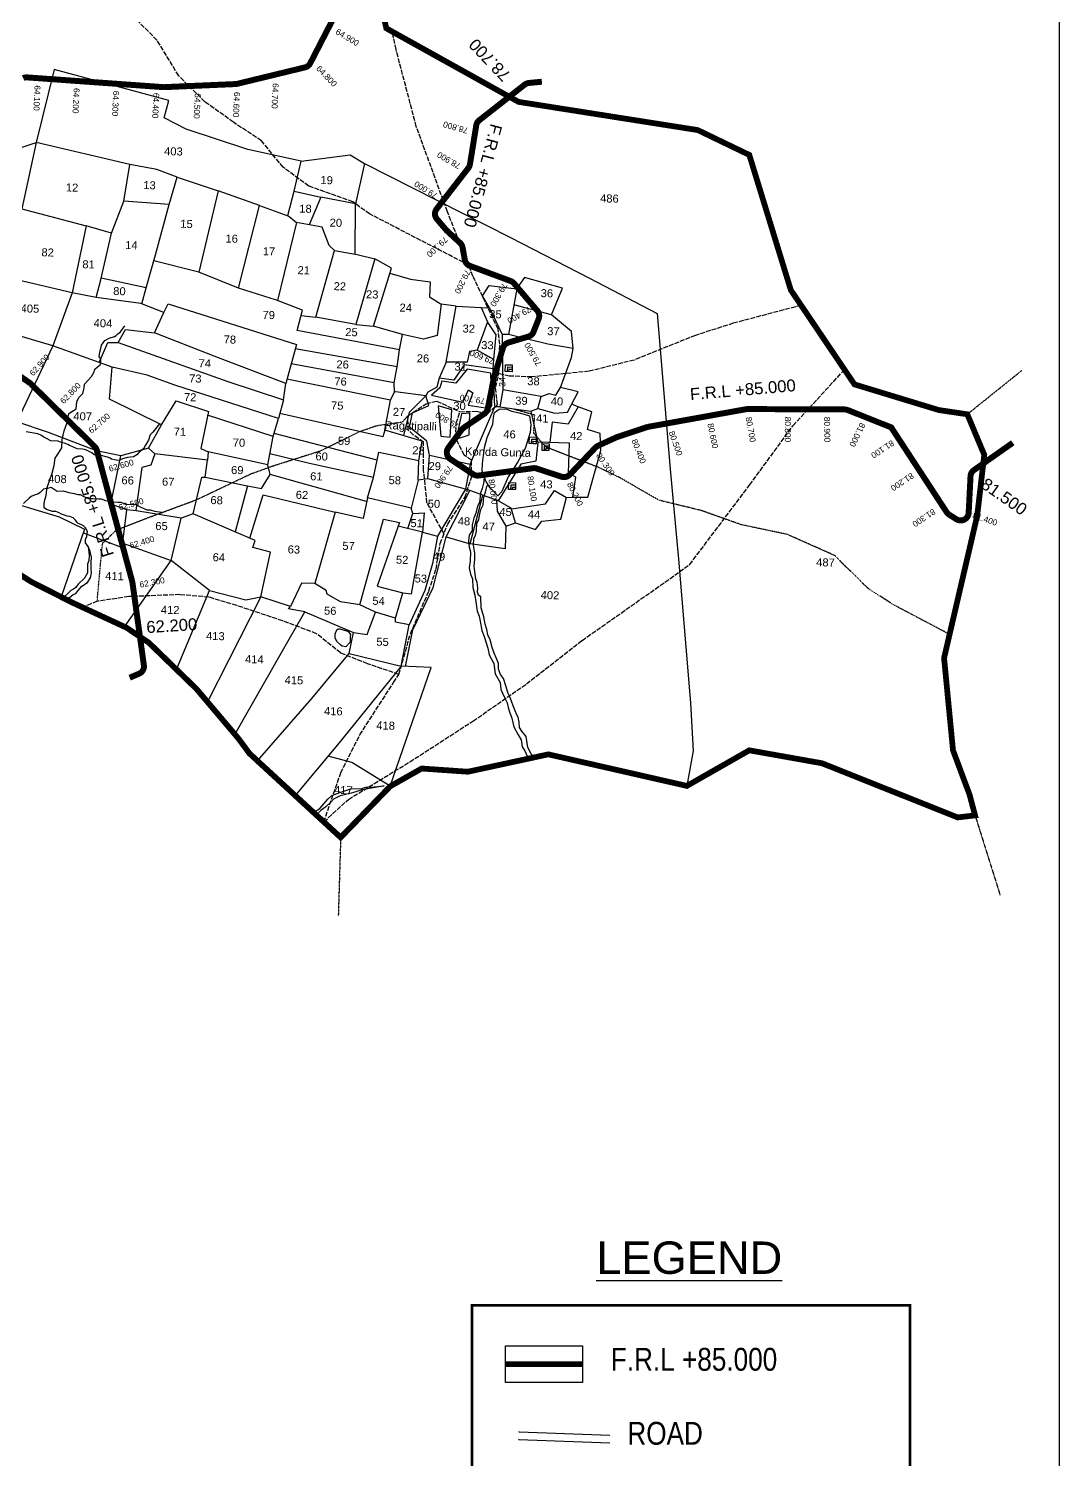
# Model space of a CAD drawing. Header units: inches. Extents: x 331956 to 347868, y 1573639 to 1584878.
# Drawn here: x 345276 to 347868, y 1577787 to 1581383 of the extents above; entities that cross this region are included whole.
import ezdxf
from ezdxf.enums import TextEntityAlignment as Align

# ---------------------------------------------------------------- set-up
doc = ezdxf.new("R2010")
doc.units = ezdxf.units.IN
doc.header["$MEASUREMENT"] = 0
for name, pattern in [('ACAD_ISO02W100', [15, 12, -3]), ('ACAD_ISO03W100', [30, 12, -18]), ('ACAD_ISO07W100', [3, 0, -3]), ('BORDER', [1.75, 0.5, -0.25, 0.5, -0.25, 0, -0.25])]:
    doc.linetypes.add(name, pattern=pattern)
for name, color, linetype in [('BLOCK', 7, 'Continuous'), ('C LINE COO', 6, 'Continuous'), ('CARTTRACK', 30, 'ACAD_ISO02W100'), ('FRAME 025', 7, 'Continuous'), ('NALA', 4, 'Continuous'), ('SQUAREWELL', 5, 'Continuous'), ('SURVEY_BND', 7, 'Continuous'), ('TABLE', 7, 'Continuous'), ('TITLEBLOCK', 7, 'Continuous'), ('VILLAGE_AREA', 1, 'Continuous'), ('WATER_BODY', 4, 'Continuous')]:
    doc.layers.add(name, color=color, linetype=linetype)
for name, color, linetype, lineweight in [('FOOTPATH', 150, 'ACAD_ISO07W100', 30), ('ROAD', 1, 'Continuous', 25), ('VILL_BOUNDARY', 6, 'BORDER', 30)]:
    doc.layers.add(name, color=color, linetype=linetype, lineweight=lineweight)
doc.styles.add('A', font='arial.ttf')
doc.styles.add('ARIALN', font='ARIALN.TTF')
doc.styles.get("Standard").update_dxf_attribs({"font": 'arial.ttf'})

msp = doc.modelspace()

# ---------------------------------------------------------------- linework, layer by layer
at = {"layer": 'BLOCK', "color": 1, "const_width": 15}
for points in [[(346058.6, 1581440.4), (345984.2, 1581296.1, -0.217334), (345971.1, 1581285.8), (345800.9, 1581244.5, -0.048734), (345797, 1581243.9), (345617.2, 1581236.1, -0.028808), (345614.8, 1581236.1), (345272, 1581260.6, 0.124192), (345262.4, 1581258.9)], [(347750.7, 1580342.3), (347653, 1580273.6, 0.230674), (347644.5, 1580258.3), (347639.8, 1580166, -0.572473), (347609.1, 1580150.1), (347590.7, 1580161.7, -0.108166), (347584.6, 1580167.7), (347445, 1580381), (347445, 1580381), (347335.5, 1580424.6, 0.094021), (347328.2, 1580426), (347083.8, 1580427, 0.045555), (347080.2, 1580426.7), (346833.4, 1580382.3, 0.03593), (346830.6, 1580381.5), (346755, 1580356.3, 0.027354), (346753, 1580355.5), (346707.5, 1580334.6, 0.09526), (346701.4, 1580330.2), (346636.7, 1580262.2, -0.289987), (346616, 1580257), (346553.4, 1580277.6, 0.113326), (346544.4, 1580278.4), (346407.5, 1580260, -0.18234), (346393.7, 1580263.2), (346336.5, 1580301.4, -0.428365), (346331.5, 1580329.9), (346365, 1580375.2, -0.085032), (346369.8, 1580379.9), (346422.2, 1580415.4, 0.197569), (346430.6, 1580428.1), (346445.8, 1580505, -0.025427), (346446.3, 1580507), (346468.9, 1580580.8, -0.250685), (346482.2, 1580594.1), (346532.7, 1580609.2, 0.229425), (346545.6, 1580621), (346558.6, 1580653.8, 0.277798), (346555.2, 1580674.2), (346496.4, 1580743.1, 0.127502), (346488.1, 1580748.8), (346385.6, 1580787, -0.263944), (346372.9, 1580802.2), (346367.2, 1580833.4, 0.162336), (346361.1, 1580844.5), (346327.9, 1580875.2, -0.029699), (346326.2, 1580876.9), (346302.6, 1580904.6, -0.355404), (346302, 1580929.9), (346381.9, 1581033, 0.125286), (346385.8, 1581042), (346401.7, 1581140.3, -0.188466), (346409.2, 1581152.8), (346523.4, 1581242.4, -0.143073), (346533.8, 1581246.6), (346566.7, 1581249.7)], [(345088.5, 1580623.9), (345278.6, 1580493, -0.043309), (345281.2, 1580490.8), (345442.1, 1580332.8, -0.133479), (345447.4, 1580323.8), (345536.7, 1579993.2, -0.031566), (345537.2, 1579990.7), (345565.9, 1579783.1, -0.338066), (345554, 1579762), (345530.1, 1579751.8)]]:
    msp.add_lwpolyline(points, format="xyb", dxfattribs=at)
msp.add_lwpolyline([(346668.7, 1578026.5), (346474.8, 1578026.5)], dxfattribs=at)
at = {"layer": 'BLOCK', "color": 2}
for p in [(345985.6, 1581298.9), (345893.7, 1581267), (345297.4, 1581258.8), (345397.2, 1581251.7), (345496.9, 1581244.5), (345596.7, 1581237.4), (345696.5, 1581239.5), (345796.4, 1581243.9), (346545.7, 1581247.7), (346463, 1581195.1), (346399.1, 1581123.8), (346377.5, 1581027.3), (346316.2, 1580948.3), (346335.6, 1580868), (346385.6, 1580787), (346479.3, 1580752.1), (346548.6, 1580681.9), (346518.5, 1580604.9), (346456.4, 1580540.1), (346433.5, 1580442.9), (345345.6, 1580427.6), (346986.2, 1580409.8), (347084.7, 1580427), (347184.7, 1580426.6), (347284.7, 1580426.2), (347381, 1580406.5), (346365.4, 1580375.8), (346790.9, 1580368.3), (346887.8, 1580392), (345416.9, 1580357.6), (346699.8, 1580328.5), (347462.1, 1580354.9), (347729.6, 1580327.5), (346345.2, 1580295.5), (345461.5, 1580271.6), (346434.5, 1580263.6), (346533.6, 1580276.9), (346629.8, 1580257.4), (347516.8, 1580271.3), (347648.5, 1580269.2), (347571.6, 1580187.6), (345487.6, 1580175), (347640, 1580170.2), (345513.7, 1580078.5), (345538.4, 1579981.7), (345552.1, 1579882.6), (345565.8, 1579783.5)]:
    msp.add_point(p, dxfattribs=at)
at = {"layer": 'C LINE COO', "color": 0}
msp.add_lwpolyline([(331956.3, 1573639.2), (347868, 1573639.2), (347868, 1584877.7), (331956.3, 1584877.7), (331956.3, 1573639.2)], dxfattribs=at)
at = {"layer": 'CARTTRACK'}
for points in [[(346382.3, 1580789), (346133.6, 1580917.3), (346091.4, 1580947.7), (345980.4, 1580987.4), (345916.3, 1581034.6), (345861.7, 1581101.1), (345791.1, 1581147.9), (345719.5, 1581199.1), (345653.6, 1581264.6), (345598.8, 1581354.5), (345541.3, 1581411.6), (345413.7, 1581507.2), (345269.3, 1581611.6), (345100.1, 1581740.8), (345015.9, 1581797.1), (344845.6, 1581882.3), (344644.9, 1581954.3), (344465.5, 1582023.5), (344245.6, 1582111.8), (344108.9, 1582170.6), (343990.8, 1582215.8)], [(347218.5, 1580687.7), (347047.8, 1580642.7), (346952.7, 1580612.2), (346798.6, 1580550.3), (346685.4, 1580522), (346541.2, 1580507.9), (346485.4, 1580509.8), (346458.8, 1580516), (346460.6, 1580590.3), (346456.8, 1580627.6), (346393.4, 1580760.9), (346329.1, 1580923.1), (346250.9, 1581137.2), (346199.9, 1581331.1), (346190.3, 1581375.7)], [(346018.4, 1579389.4), (346080.4, 1579446.1), (346234.4, 1579540.3), (346393.2, 1579642.6), (346528, 1579736.4), (346667.7, 1579845.4), (346864, 1579983.3), (346938.4, 1580036.4), (347088.9, 1580235.8), (347198.1, 1580385.2), (347327.6, 1580526.1)], [(346207.3, 1579760), (346235.9, 1579861.7), (346282.4, 1579970), (346300.5, 1580024.5), (346311.2, 1580089.2), (346329.8, 1580137.9), (346373.1, 1580205), (346389.5, 1580255.2), (346389.9, 1580298.3), (346371.3, 1580310.9), (346349.7, 1580354), (346351.4, 1580391.7), (346360.4, 1580420.2), (346401.3, 1580421.4), (346429.9, 1580415.4), (346455, 1580438.8), (346450.1, 1580482.2), (346458.8, 1580516)], [(346320.5, 1580113.5), (346277.8, 1580191.6), (346269.3, 1580274.3), (346269.4, 1580343.8), (346243.4, 1580362.5), (346230.5, 1580373.9), (346229.8, 1580410.2), (346275.6, 1580440.4), (346302.2, 1580447.1), (346360.4, 1580420.2)], [(346018.4, 1579389.4), (346060.9, 1579513.1), (346108.9, 1579608.2), (346193.9, 1579740.2), (346207.3, 1579760), (346128.3, 1579786.9), (346060.3, 1579814), (346000.1, 1579862.5), (345915.2, 1579894.7), (345799.9, 1579933.1), (345728.9, 1579954.5), (345656.3, 1579960.6), (345528, 1579955.7), (345448.4, 1579943.8), (345412, 1579928.6)]]:
    msp.add_lwpolyline(points, dxfattribs=at)
at = {"layer": 'FOOTPATH', "ltscale": 0.002}
for points in [[(345448.4, 1579943.8), (345461.8, 1580089.8), (345497.3, 1580123.5), (345574.7, 1580153.5), (345698.1, 1580199.2), (345834.4, 1580264), (345888.5, 1580283.7), (346009.6, 1580322), (346109.3, 1580371), (346151.7, 1580385.6), (346216.5, 1580394.8), (346229.8, 1580410.2)], [(347591.9, 1579860.6), (347450.5, 1579935.3), (347387.3, 1579976), (347302.6, 1580059), (347183.6, 1580111.9), (347067.2, 1580136.5), (346967.4, 1580172), (346861, 1580197.8), (346763, 1580254.3), (346708.2, 1580280.7), (346608.5, 1580319), (346576.3, 1580331.9), (346546, 1580366.7), (346548.6, 1580411.5), (346517.8, 1580420.6), (346494.7, 1580426.8)]]:
    msp.add_lwpolyline(points, dxfattribs=at)
at = {"layer": 'FRAME 025', "lineweight": -3, "const_width": 6.7}
msp.add_lwpolyline([(346391.1, 1578174.6), (347492.6, 1578174.6), (347492.6, 1576814.4), (346391.1, 1576814.4)], close=True, dxfattribs=at)
at = {"layer": 'FRAME 025', "lineweight": -3}
msp.add_lwpolyline([(346474.8, 1578072.8), (346668.7, 1578072.8), (346668.7, 1577980.1), (346474.8, 1577980.1)], close=True, dxfattribs=at)
at = {"layer": 'NALA'}
for points in [[(345321.6, 1580227.3), (345335.1, 1580265.8), (345340.3, 1580285.1), (345343.2, 1580303.3), (345351.1, 1580315.9), (345360, 1580329.4), (345360.5, 1580350.8), (345365.3, 1580372), (345368.9, 1580381.4), (345372.9, 1580393.1), (345375.6, 1580405.9), (345376.8, 1580415.8), (345395.6, 1580427.2), (345397.1, 1580445.6), (345402.6, 1580456.3), (345412.4, 1580466), (345415.6, 1580480.2), (345416.7, 1580489.7), (345426, 1580499.4), (345434.3, 1580509.1), (345440.8, 1580520.4), (345442.9, 1580527.4), (345448.7, 1580532), (345456.5, 1580539.4), (345457.3, 1580553.4), (345453.2, 1580558.7), (345454.9, 1580570.1), (345458, 1580579.5), (345459.6, 1580587.5), (345467.5, 1580599.2), (345478.6, 1580605), (345492, 1580609.5), (345495.8, 1580612.2), (345500.2, 1580615.9), (345507, 1580621.4), (345518.3, 1580635.8)], [(345605.5, 1580389.5), (345588.3, 1580369.2), (345581.4, 1580362), (345577.7, 1580349), (345569.9, 1580336.3), (345564.8, 1580327.4), (345553.2, 1580317.9), (345548.2, 1580311.6), (345539.8, 1580307.3), (345532.6, 1580306.4), (345525.1, 1580305.1), (345511.8, 1580302), (345503.8, 1580298.1), (345496.7, 1580298.2), (345491.8, 1580299.5), (345484.7, 1580301.2), (345481, 1580303.5), (345474.3, 1580305.9), (345455.2, 1580310.9), (345447.7, 1580311.1), (345440.9, 1580312.4), (345435.4, 1580316.7), (345428, 1580320.6), (345422, 1580323.4), (345416.4, 1580325.8), (345411.2, 1580326.3), (345398, 1580327.4), (345387.2, 1580331.8), (345379.1, 1580335.4), (345374.6, 1580338.1), (345366.4, 1580341), (345358.5, 1580343), (345350.7, 1580346.3), (345332.3, 1580347.1), (345320.8, 1580353), (345314.5, 1580356.6), (345308.2, 1580360.8), (345298.9, 1580364.5), (345270.2, 1580370.2)], [(346421.2, 1580259), (346420.4, 1580244.1), (346416.8, 1580227.5), (346412, 1580215.7), (346410, 1580191.8), (346404.7, 1580182.9), (346400.8, 1580165.3), (346395.5, 1580152.7), (346391, 1580136.3), (346391.3, 1580121.6), (346384, 1580110.2), (346382.1, 1580096), (346383.6, 1580080.3), (346387.6, 1580068.3), (346386.2, 1580044.9), (346383.9, 1580027.7), (346387.3, 1580012), (346392.4, 1580000.5), (346393.3, 1579978.5), (346398, 1579959.2), (346400.8, 1579942.8), (346403.9, 1579919.2), (346408.8, 1579906.6), (346411.6, 1579894.1), (346415.5, 1579870.8), (346421.3, 1579855.7), (346430.7, 1579826.2), (346434.5, 1579809), (346445.7, 1579787.9), (346449.3, 1579761.8), (346461.7, 1579739.5), (346463.6, 1579721.8), (346472.2, 1579703.4), (346479.1, 1579689), (346481.8, 1579677.1), (346485.5, 1579665.7), (346491.1, 1579650.3), (346495.9, 1579628), (346507.2, 1579608.4), (346515, 1579595.8), (346517, 1579578.1), (346523.7, 1579567.8), (346533.9, 1579545.3)], [(345425.4, 1580081.7), (345418.9, 1580090.6), (345418.9, 1580099), (345422.5, 1580106.8), (345424.2, 1580119.4), (345418.7, 1580128.7), (345413.8, 1580133.8), (345407.5, 1580136.8), (345400.9, 1580139.5), (345398.3, 1580141.9), (345393.8, 1580147.4), (345388.2, 1580153.8), (345379.3, 1580157.3), (345373.1, 1580158.2), (345366.5, 1580160.7), (345358.7, 1580163), (345352.8, 1580166), (345344.7, 1580169.7), (345336.2, 1580169.9), (345320.8, 1580174.7), (345315, 1580178.7), (345315.3, 1580189.3), (345316.7, 1580198.8), (345318.5, 1580204.3), (345319, 1580206.8), (345321.3, 1580214.8), (345321.6, 1580227.3), (345313.7, 1580225.7), (345304.7, 1580217.3), (345299, 1580213.3), (345292.6, 1580211.1), (345282.5, 1580207.4), (345277.3, 1580203.1), (345263.1, 1580189.8)], [(345321.6, 1580227.3), (345332.5, 1580230.6), (345347.5, 1580221), (345363.2, 1580221.9), (345377.2, 1580217.1), (345390.4, 1580214.6), (345399.8, 1580212.7), (345405.6, 1580212.6), (345415.2, 1580207.5), (345426.4, 1580202.4), (345437.8, 1580202.1), (345451.9, 1580201.7), (345458.6, 1580201.3), (345469.2, 1580197.4), (345490.7, 1580194), (345500.6, 1580193.3), (345507.6, 1580193.1), (345519.8, 1580187.7), (345545.8, 1580186.8), (345556.8, 1580181.2), (345573.6, 1580173.8), (345581.6, 1580173.6), (345592.9, 1580170.1), (345592.9, 1580170.1), (345611.3, 1580168)], [(346547.2, 1579551.5), (346539.9, 1579560.5), (346531.4, 1579576.6), (346526.8, 1579604), (346515.9, 1579617.4), (346510.3, 1579626.5), (346509.9, 1579639.7), (346507.4, 1579652.7), (346503.5, 1579658.8), (346499.6, 1579668.5), (346494.6, 1579680.8), (346490.4, 1579692.9), (346486.1, 1579704.1), (346482, 1579711.9), (346482, 1579711.9), (346476.4, 1579731.1), (346470.2, 1579750), (346462.5, 1579760.3), (346458, 1579773.6), (346457.9, 1579787.5), (346452.7, 1579800.1), (346447, 1579813.7), (346441.6, 1579828), (346437, 1579847), (346430.8, 1579859.4), (346428.1, 1579873.1), (346424.1, 1579886.7), (346420.7, 1579905), (346413.6, 1579927.7), (346412.8, 1579954.8), (346407.1, 1579959), (346405.1, 1579966.7), (346405.4, 1579977.8), (346404.3, 1579991.2), (346400.9, 1580000.7), (346399.3, 1580011.7), (346396.4, 1580031.9), (346397.8, 1580050), (346398.2, 1580065.2), (346395.1, 1580085), (346395.8, 1580101.3), (346399.6, 1580109.4), (346402.3, 1580120.3), (346402.7, 1580140), (346408.5, 1580148.4), (346409.5, 1580159.4), (346412.8, 1580174.9), (346418.8, 1580186.3), (346420.8, 1580206.5), (346424.9, 1580217.9), (346428.6, 1580232), (346430.9, 1580237.4)], [(345374.7, 1579946.4), (345378.9, 1579953), (345388, 1579960.7), (345394.5, 1579963.6), (345400.8, 1579971.2), (345409.8, 1579981.5), (345423.9, 1579991.3), (345431.6, 1580002.8), (345434.3, 1580015.2), (345433.3, 1580025.7), (345433.3, 1580040.7), (345434.4, 1580054.8), (345431.1, 1580069), (345425.4, 1580081.7), (345428.6, 1580059.5), (345427.5, 1580046.7), (345423.9, 1580037.2), (345424.5, 1580027.8), (345424.4, 1580015.5), (345416.3, 1580001.9), (345400.8, 1579986.9), (345394.5, 1579978.2), (345389.3, 1579974), (345382.4, 1579971), (345373.9, 1579962.8), (345366.7, 1579955.7), (345364.1, 1579951.7)], [(345992.5, 1579413.2), (346008.7, 1579423.2), (346028.2, 1579446.2), (346038.2, 1579455.7), (346058.6, 1579463.2), (346086.6, 1579472.2), (346113.6, 1579473.7), (346124.4, 1579477), (346145.3, 1579477.4), (346170, 1579479.9), (346129, 1579472.8), (346112.3, 1579469.2), (346098.5, 1579464.6), (346087.2, 1579461.3), (346076, 1579459.2), (346059.5, 1579454.9), (346052.4, 1579452), (346043, 1579446.8), (346035.7, 1579439.4), (346026.7, 1579430.8), (346023.5, 1579426.9), (346011.4, 1579418.9), (345999.2, 1579407)]]:
    msp.add_lwpolyline(points, dxfattribs=at)
at = {"layer": 'ROAD', "color": 1}
for points in [[(346508.2, 1577856.9), (346509.7, 1577856.6), (346737.9, 1577847.7)], [(346508.2, 1577837.7), (346508.8, 1577837.6), (346737.9, 1577828.5)]]:
    msp.add_lwpolyline(points, dxfattribs=at)
at = {"layer": 'SQUAREWELL'}
for points in [[(346475, 1580538.4), (346492.2, 1580538), (346491.8, 1580520.9), (346474.6, 1580521.3)], [(346480.8, 1580532.9), (346492.1, 1580532.6), (346491.8, 1580520.9), (346480.5, 1580521.2)], [(346484.5, 1580527.1), (346492, 1580526.9), (346491.8, 1580520.9), (346484.3, 1580521.1)], [(346535.2, 1580357.3), (346552.4, 1580356.8), (346552, 1580339.8), (346534.8, 1580340.2)], [(346541, 1580351.7), (346552.3, 1580351.4), (346552, 1580339.8), (346540.7, 1580340.1)], [(346544.7, 1580346), (346552.2, 1580345.8), (346552, 1580339.8), (346544.5, 1580340)], [(346567.7, 1580340.2), (346584.9, 1580339.8), (346584.5, 1580322.7), (346567.3, 1580323.2)], [(346573.5, 1580334.7), (346584.8, 1580334.4), (346584.5, 1580322.7), (346573.2, 1580323)], [(346577.1, 1580328.9), (346584.6, 1580328.8), (346584.5, 1580322.7), (346577, 1580322.9)], [(346483.5, 1580242.1), (346500.7, 1580241.7), (346500.3, 1580224.7), (346483.1, 1580225.1)], [(346489.3, 1580236.6), (346500.6, 1580236.3), (346500.3, 1580224.7), (346489, 1580224.9)], [(346492.9, 1580230.9), (346500.4, 1580230.7), (346500.3, 1580224.7), (346492.8, 1580224.8)]]:
    msp.add_lwpolyline(points, close=True, dxfattribs=at)
at = {"layer": 'SURVEY_BND'}
for points in [[(345961.6, 1581050.2), (345827.2, 1581079.1), (345672.5, 1581130.6), (345616.8, 1581159.3), (345628.3, 1581202.8), (345340.3, 1581280.8), (345294.9, 1581096.9)], [(345074.3, 1581024.5), (345294.9, 1581096.9), (345259.1, 1580930.2)], [(345484.3, 1580869.5), (345515.1, 1580949.7), (345530.6, 1581041.7), (345294.9, 1581096.9)], [(345944, 1580974.7), (345961.6, 1581050.2), (346085, 1581065.6), (346120.5, 1581044.4), (346097.7, 1580943.2)], [(345629.9, 1580940.9), (345649.9, 1581010.2), (345598.5, 1581028.8), (345530.6, 1581041.7)], [(346120.5, 1581044.4), (346487.6, 1580858.2), (346686.3, 1580755.7), (346856.5, 1580667.3), (346889.3, 1580276), (346911.2, 1580040.4), (346940.3, 1579687.8), (346947.4, 1579568.1), (346931.2, 1579479.9)], [(345649.9, 1581010.2), (345752.8, 1580975.8), (345703.7, 1580770.8), (345590.7, 1580799.8)], [(345803.9, 1580730.6), (345856.7, 1580938.8), (345752.8, 1580975.8)], [(345927.5, 1580913.3), (345944, 1580974.7), (346010.8, 1580959.2)], [(345571.4, 1580731.8), (345594.9, 1580814.6), (345629.9, 1580940.9), (345515.1, 1580949.7)], [(345856.7, 1580938.8), (345930.6, 1580912.2), (345950, 1580895.9), (345902.3, 1580700.1)], [(346096.8, 1580816.5), (346097.7, 1580943.2), (346010.8, 1580959.2), (345981.9, 1580890.1)], [(345259.1, 1580930.2), (345421.2, 1580887.3), (345385.9, 1580719.3), (345232.3, 1580754.8)], [(345446.3, 1580707.8), (345457.3, 1580752.1), (345484.3, 1580869.5), (345421.2, 1580887.3)], [(345961.2, 1580662), (345998.2, 1580658.2), (346045.4, 1580825.9), (346032.1, 1580838.5), (346013.9, 1580884.3), (345950, 1580895.9)], [(346045.4, 1580825.9), (346102.1, 1580815.6), (346146.6, 1580804.7), (346099.1, 1580639.2), (345998.2, 1580658.2)], [(346099.1, 1580639.2), (346143, 1580635.3), (346188.3, 1580781.3), (346146.6, 1580804.7)], [(346203.1, 1580533.5), (346208.9, 1580575.7), (345951.5, 1580624.4), (345964.8, 1580675.9), (345899.7, 1580701.1), (345803.9, 1580730.6), (345703.7, 1580770.8)], [(346184.4, 1580768.8), (346236.2, 1580753.6), (346286, 1580747.1), (346284.3, 1580708.8), (346313.7, 1580690.4), (346303.7, 1580612.1), (346269.2, 1580602.9), (346216.1, 1580614.3), (346143, 1580635.3)], [(345560.8, 1580691.4), (345571.4, 1580731.8), (345458.1, 1580755.7)], [(346434.6, 1580681.5), (346417.1, 1580711.2), (346434.3, 1580737.6), (346503.4, 1580729.6), (346482.4, 1580614.7)], [(346590.6, 1580663.8), (346618.1, 1580731.1), (346522.8, 1580757.8), (346502.9, 1580729.6)], [(345385.9, 1580719.3), (345336.9, 1580586.1), (345160.7, 1580638)], [(345453.5, 1580544.3), (345475.4, 1580593.9), (345501.3, 1580594.2), (345519.5, 1580626.7), (345592.9, 1580618.8), (345616.2, 1580670), (345558.1, 1580692.5), (345446.3, 1580707.8), (345385.9, 1580719.3)], [(345616.2, 1580670), (345626.8, 1580691.2), (345949.3, 1580589.5), (345922.8, 1580491.4), (345742.3, 1580559.7), (345592.9, 1580618.8)], [(346326.3, 1580545), (346351.3, 1580685.5), (346313.7, 1580690.4)], [(346645.4, 1580579.5), (346641.1, 1580621.6), (346590.6, 1580663.8), (346496, 1580688.9)], [(346351.3, 1580685.5), (346414.1, 1580682.6), (346430.1, 1580646.3), (346404.1, 1580575.2)], [(346414.1, 1580682.6), (346434.6, 1580681.5), (346466.8, 1580614.8), (346468.4, 1580475.7), (346460.6, 1580432.7), (346448.1, 1580432.5)], [(346446.2, 1580551.9), (346451.4, 1580613.5), (346430.1, 1580646.3)], [(345336.9, 1580586.1), (345246.8, 1580394.8), (345037.1, 1580494.6)], [(345577.1, 1580328.4), (345610, 1580387.6), (345479.1, 1580452.3), (345485.9, 1580532.7), (345336.9, 1580586.1)], [(345501.3, 1580594.2), (345777.1, 1580496.2), (345917, 1580449.8), (345922.8, 1580491.4)], [(346208.9, 1580575.7), (346216.1, 1580614.3)], [(346564.6, 1580459), (346585.3, 1580466.3), (346601.5, 1580461.9), (346613.4, 1580481), (346641.4, 1580556.8), (346645.4, 1580579.5), (346581.8, 1580589.9), (346482.4, 1580614.7), (346466.8, 1580614.8)], [(346195.4, 1580493), (346203.1, 1580533.5), (345946.4, 1580578.4)], [(346444.4, 1580528.2), (346446.2, 1580551.9), (346404.1, 1580575.2), (346384.8, 1580572), (346378.8, 1580544.8), (346326.3, 1580545), (346308.1, 1580504.8)], [(345917, 1580449.8), (345904.6, 1580403.6), (345643.7, 1580487.1), (345573.9, 1580511.9), (345485.9, 1580532.7)], [(346186.3, 1580449.1), (346196.2, 1580470.3), (346195.4, 1580493), (345936.1, 1580540.5)], [(346386, 1580288.3), (346448.1, 1580432.5), (346444.4, 1580528.2), (346371.6, 1580538.6), (346345.2, 1580499.3), (346308.1, 1580504.8), (346302.2, 1580481.9), (346280, 1580469.4), (346275, 1580460)], [(346171.7, 1580374.2), (346186.3, 1580449.1), (345925.7, 1580502)], [(346538.8, 1580422), (346556.4, 1580428.7), (346564.6, 1580459), (346468.4, 1580475.7)], [(346556.4, 1580428.7), (346598.9, 1580416.6), (346631.4, 1580418.8), (346657.6, 1580470.1), (346613.4, 1580481)], [(345610, 1580387.6), (345646.8, 1580447.8), (345728.1, 1580421.1), (345709.2, 1580328), (345727.6, 1580319.6), (345725.8, 1580298.3)], [(346275, 1580460), (346198.4, 1580470.1), (346196.2, 1580470.3)], [(346284.4, 1580311.1), (346277.7, 1580346.1), (346233.9, 1580381.5), (346241.4, 1580417.8), (346282.3, 1580435.6), (346275, 1580460), (346233.2, 1580418.6), (346218.6, 1580360.4)], [(346642.3, 1580440.2), (346658.1, 1580432.5), (346632.8, 1580388.7), (346592.6, 1580394.1), (346586.9, 1580342.8)], [(345877.3, 1580287.2), (345891.1, 1580357.7), (345726.2, 1580411.7)], [(345891.1, 1580357.7), (345904.6, 1580403.6)], [(346152.2, 1580298.4), (346156.5, 1580318.4), (346257, 1580297.5), (346265.5, 1580346.6), (346171.7, 1580374.2), (346167.1, 1580357.2), (345907.9, 1580416)], [(346460.6, 1580432.7), (346538.8, 1580422), (346556.5, 1580342.9), (346551.8, 1580296.3), (346513.5, 1580288.3), (346456.7, 1580196.5)], [(346644.8, 1580205.9), (346682.3, 1580205.3), (346715.3, 1580323), (346713.5, 1580365.2), (346681.4, 1580375.8), (346692.3, 1580419.9), (346658.1, 1580432.5)], [(345413.7, 1580116.3), (345511.5, 1580079.5), (345523.1, 1580174), (345483.1, 1580188.2), (345508, 1580309.4), (345447.1, 1580322), (345325.8, 1580367.7), (345246.8, 1580394.8)], [(346142.9, 1580254.8), (346152.2, 1580298.4), (345893.5, 1580365.8)], [(345593.2, 1580314.9), (345577.1, 1580328.4), (345508, 1580309.4)], [(346490, 1580176.4), (346576, 1580188.8), (346598.1, 1580222), (346628.7, 1580205), (346644.8, 1580205.9), (346651.9, 1580256.2), (346633.8, 1580265.6), (346636, 1580341.1), (346556.3, 1580343.8)], [(345689.6, 1580163.3), (345711.9, 1580255.6), (345719.8, 1580255.8), (345725.8, 1580298.3), (345593.2, 1580314.9), (345583.1, 1580286.1), (345560.9, 1580279.9), (345545.7, 1580171.7)], [(345826.5, 1580233.8), (345861.9, 1580227.3), (345883.8, 1580262.4), (345877.3, 1580287.2), (345727.6, 1580319.6)], [(346127.8, 1580204.3), (346142.9, 1580254.8), (345982, 1580290.6), (345882.7, 1580314.8)], [(346279.5, 1580251.5), (346256, 1580248.6), (346257, 1580297.5)], [(346374.2, 1580225.9), (346279.5, 1580251.5), (346284.4, 1580311.1), (346386, 1580288.3), (346374.2, 1580225.9)], [(345719.8, 1580255.8), (345826.5, 1580233.8), (345795.6, 1580118.4)], [(346125.9, 1580194.6), (345883.8, 1580262.4)], [(346223.9, 1579780.4), (346241.9, 1579871.8), (346293.6, 1579978.6), (346326, 1580105.5), (346385.3, 1580222.7), (346374.2, 1580225.9), (346303.8, 1580107.9), (346291.3, 1580038.9), (346272.3, 1579971.1), (346233, 1579885)], [(346256, 1580248.6), (346238, 1580178)], [(346326, 1580105.5), (346386.6, 1580088.1), (346417.8, 1580210.3), (346385.3, 1580222.7)], [(345169.3, 1580219), (345227.6, 1580193.6), (345353.1, 1580155.9), (345416.6, 1580124.8), (345358.2, 1579954.7)], [(345832.2, 1580102.5), (345866.1, 1580211.2), (346046.6, 1580167.7), (345996, 1579988.3), (345962.4, 1579989.1), (345934.6, 1579930.5), (345860, 1579954.8)], [(346242.3, 1580164.6), (346238, 1580178), (346127.8, 1580204.3), (346117.2, 1580152), (346046.6, 1580167.7)], [(346417.8, 1580210.3), (346452.2, 1580199.1), (346454, 1580170.6), (346476, 1580132.7), (346474, 1580075.9), (346386.6, 1580088.1)], [(346476, 1580132.7), (346500.2, 1580141), (346489.5, 1580178.1), (346452.2, 1580199.1)], [(346500.2, 1580141), (346550.9, 1580124.2), (346566.8, 1580145.6), (346614, 1580150.4), (346628.7, 1580205)], [(345512.7, 1580089.8), (345634.5, 1580046.5), (345660, 1580153), (345546.9, 1580171.5), (345523.1, 1580174)], [(345860, 1579954.8), (345884.3, 1580067), (345840.1, 1580079.3), (345845.5, 1580096.7), (345792.6, 1580119.7), (345689.6, 1580163.3), (345660, 1580153)], [(346108.9, 1579935.2), (346168.4, 1580149.9), (346209, 1580141.9), (346204.9, 1580132.6)], [(346229.5, 1580126.7), (346242.3, 1580164.6), (346270.7, 1580166.1), (346266.8, 1580117.8)], [(346266.8, 1580117.8), (346204.9, 1580132.6), (346152.8, 1579981.9), (346217.1, 1579965.2)], [(346198.6, 1579901.3), (346217.1, 1579965.2), (346238.9, 1579962.9), (346266.8, 1580117.8), (346303.8, 1580107.9)], [(345517.2, 1579879.8), (345634.5, 1580046.5)], [(345648.2, 1579772.1), (345730.8, 1579970.9), (345634.5, 1580046.5)], [(345730.8, 1579970.9), (345822.1, 1579947.8), (345860, 1579954.8), (345725.7, 1579691)], [(345970.4, 1579917), (346092.6, 1579865.2), (346127.3, 1579860.2), (346148.7, 1579916.5), (346108.9, 1579935.2), (346060, 1579942.3), (346027, 1579961.4), (346024.4, 1579971), (345996, 1579988.3)], [(345794.9, 1579609.4), (345911.4, 1579813.6), (345970.4, 1579917), (345929.8, 1579924.7), (345934.6, 1579930.5)], [(346082.3, 1579812.7), (346213.2, 1579781), (346233, 1579885), (346198.7, 1579891.3), (346198.6, 1579901.3), (346148.7, 1579916.5)], [(345851.9, 1579542.6), (345987.8, 1579699.8), (346082.3, 1579812.7), (346092.6, 1579865.2)], [(346213.2, 1579781), (346053.1, 1579583.5), (345946.1, 1579455.9)], [(346185.4, 1579478.9), (346288.6, 1579777.1), (346213.2, 1579781)], [(346185.4, 1579478.9), (346088.5, 1579538.6), (346029.1, 1579554.8)]]:
    msp.add_lwpolyline(points, dxfattribs=at)
at = {"layer": 'VILL_BOUNDARY', "color": 6, "linetype": 'ACAD_ISO03W100', "lineweight": -2, "ltscale": 3, "const_width": 14.5}
msp.add_lwpolyline([(345177.5, 1580059.8), (345282.7, 1579992.9), (345386.2, 1579940.5), (345522.3, 1579877.5), (345578.4, 1579839.8), (345698, 1579723.8), (345803.8, 1579598.8), (345831.4, 1579561.4), (346060.7, 1579350.4), (346185.4, 1579478.9), (346264.4, 1579523.6), (346380.4, 1579515.5), (346582.9, 1579559.2), (346931.2, 1579479.9), (347088.1, 1579569.3), (347271, 1579536.8), (347612.2, 1579400.7), (347655.9, 1579405.8), (347642.1, 1579457.8), (347600.4, 1579569.5), (347578, 1579801.2), (347661.3, 1580159.2), (347679.1, 1580311.9), (347636.4, 1580413.9), (347564.8, 1580424.5), (347352.7, 1580489), (347192.6, 1580726.2), (347088.2, 1581065.8), (346958.6, 1581128.2), (346507.9, 1581199.1), (346175.6, 1581383.9), (346130.5, 1581578)], dxfattribs=at)
at = {"layer": 'VILL_BOUNDARY'}
for points in [[(347636.4, 1580413.9), (347774.4, 1580524.8)], [(347655.9, 1579405.8), (347718.8, 1579205.7)], [(346060.7, 1579350.4), (346054.7, 1579152.5)]]:
    msp.add_lwpolyline(points, dxfattribs=at)
at = {"layer": 'VILLAGE_AREA'}
for points in [[(346393.1, 1580467.9), (346381.6, 1580436.7), (346436, 1580428.8), (346441.1, 1580436.3), (346437.9, 1580517.2), (346379, 1580527.3), (346350.1, 1580492.4), (346315.3, 1580497.1), (346309.7, 1580480.7), (346289.5, 1580461.8), (346367.9, 1580444.3), (346382.2, 1580475.1), (346393.1, 1580467.9)], [(346336.1, 1580356), (346340.1, 1580424.9), (346305.7, 1580435.3), (346312.8, 1580359.3), (346336.1, 1580356)], [(346356.3, 1580353.3), (346383.6, 1580362.2), (346385.7, 1580416.9), (346364.2, 1580414.8), (346352.8, 1580359.8), (346356.3, 1580353.3)]]:
    msp.add_lwpolyline(points, dxfattribs=at)
at = {"layer": 'WATER_BODY'}
for points in [[(346455.9, 1580208.8), (346436.3, 1580228.9), (346425.5, 1580246), (346416.8, 1580271.9), (346417.3, 1580290.1), (346422.5, 1580330.2), (346428.7, 1580355.3), (346443.2, 1580389.2), (346445, 1580405.5), (346447.7, 1580418.5), (346459.1, 1580426.7), (346476, 1580427.6), (346491.3, 1580422.1), (346509.4, 1580417.9), (346521.9, 1580413.9), (346535.4, 1580410.3), (346535.4, 1580410.3), (346539.1, 1580387.7), (346537.6, 1580367.7), (346524.9, 1580328.3), (346506.3, 1580294.6), (346481.5, 1580256.7), (346466.1, 1580219.7), (346455.9, 1580208.8)], [(346074.1, 1579829.2), (346064.4, 1579830.9), (346060.3, 1579834.3), (346051.5, 1579842.8), (346046.5, 1579852.4), (346046.9, 1579861.8), (346050.7, 1579872.4), (346054.6, 1579875), (346058.8, 1579875), (346075.2, 1579870), (346079.4, 1579868), (346085.1, 1579860.4), (346084.9, 1579854.5), (346084.2, 1579841), (346074.1, 1579829.2)]]:
    msp.add_lwpolyline(points, dxfattribs=at)

# ---------------------------------------------------------------- texts
at = {"layer": 'BLOCK', "color": 0}
for s, rotation, p in [('64.900', 328.7974, (346046.2, 1581371.5)), ('64.800', 314.0055, (345997.9, 1581281.6)), ('64.100', 267.4254, (345291.1, 1581241)), ('64.200', 267.4254, (345389.4, 1581234.2)), ('64.300', 267.4254, (345488.7, 1581227.4)), ('64.700', 267.4254, (345889.8, 1581246.4)), ('64.400', 267.4254, (345589.8, 1581222)), ('64.500', 267.4254, (345694, 1581221.2)), ('64.600', 267.4254, (345792.7, 1581224.3)), ('78.800', 164.3074, (346382.6, 1581133.1)), ('78.900', 149.8461, (346364.3, 1581042.4)), ('79.000', 148.3384, (346306.2, 1580967.6)), ('79.100', 223.6466, (346321.6, 1580862)), ('79.200', 243.7417, (346374.8, 1580779.1)), ('79.300', 240.336, (346467.5, 1580745.9)), ('79.400', 209.729, (346533.6, 1580685.6)), ('79.500', 119.9722, (346566.5, 1580540.5)), ('62.900', 48.0622, (345287.6, 1580508.7)), ('79.600', 158.0987, (346448.6, 1580552.6)), ('62.800', 45.8673, (345364.3, 1580438.9)), ('79.700', 170.8313, (346424.8, 1580453.7)), ('62.700', 41.2825, (345434.5, 1580364.5)), ('79.800', 150.0263, (346360, 1580388.9)), ('80.700', 280.311, (347078.8, 1580405.8)), ('80.800', 269.8083, (347177.8, 1580407.8)), ('80.900', 270.7752, (347276.1, 1580407.4)), ('80.500', 289.8254, (346885, 1580368.5)), ('80.600', 281.557, (346982.9, 1580389.7)), ('81.000', 243.7416, (347367.4, 1580394.2)), ('80.400', 291.6295, (346791.6, 1580347.9)), ('81.100', 213.7789, (347445.9, 1580350)), ('62.600', 16.0013, (345480.1, 1580269.2)), ('80.300', 304.9965, (346702.1, 1580310.1)), ('79.900', 235.3939, (346331.3, 1580287)), ('80.100', 278.5665, (346530.1, 1580257.8)), ('81.200', 213.7789, (347495.4, 1580268)), ('80.000', 277.4218, (346432.3, 1580250)), ('80.200', 296.3813, (346629.3, 1580238.7)), ('62.500', 16.0013, (345505, 1580172)), ('81.300', 213.7789, (347549.8, 1580177.5)), ('81.400', 341.6459, (347648.1, 1580153.6)), ('62.400', 16.8719, (345532.5, 1580076)), ('62.300', 10.7713, (345556.5, 1579978))]:
    msp.add_text(s, height=15, rotation=rotation, dxfattribs=at).set_placement(p)
at = {"layer": 'BLOCK', "color": 1}
for s, rotation, p in [('78.700', 133.5692, (346490.3, 1581268.1)), ('F.R.L +85.000', 255.0831, (346438.4, 1581146.1)), ('F.R.L +85.000', 4.9879, (346940.4, 1580449.2)), ('F.R.L +85.000', 107.5542, (345491.2, 1580061)), ('81.500', 325.0265, (347668, 1580231.5)), ('62.200', 3.6764, (345573, 1579863.7))]:
    msp.add_text(s, height=30, rotation=rotation, dxfattribs=at).set_placement(p)
at = {"layer": 'SURVEY_BND'}
for s, height, rotation, p in [('403', 20.11, 358.5665, (345616.6, 1581065.3)), ('19', 20.11, 358.5665, (346009.6, 1580992.7)), ('12', 20.11, 358.5665, (345369.4, 1580974.1)), ('13', 20.11, 358.5665, (345564.3, 1580980)), ('18', 20.11, 358.5665, (345956.4, 1580921)), ('486', 20.11, 358.5665, (346712.8, 1580946.8)), ('15', 20.11, 358.5665, (345657.3, 1580882.8)), ('20', 20.11, 358.5665, (346032.8, 1580885.7)), ('82', 20.11, 358.5665, (345308.1, 1580811.1)), ('14', 20.11, 358.5665, (345518.6, 1580829.3)), ('16', 20.11, 358.5665, (345770.9, 1580845.7)), ('17', 20.11, 358.5665, (345864.6, 1580813.9)), ('81', 20.11, 358.5665, (345410.9, 1580781.1)), ('21', 20.11, 358.5665, (345952, 1580766.2)), ('80', 20.11, 358.5665, (345488.6, 1580713.7)), ('22', 20.11, 358.5665, (346042.9, 1580726)), ('23', 20.11, 358.5665, (346124.2, 1580705.5)), ('36', 20.11, 358.5665, (346563.4, 1580708.5)), ('405', 20.11, 358.5665, (345255.7, 1580670.1)), ('24', 20.11, 358.5665, (346208.6, 1580672.2)), ('404', 20.11, 358.5665, (345439.3, 1580633.2)), ('79', 20.11, 358.5665, (345864, 1580653.8)), ('35', 20.11, 358.5665, (346434.1, 1580655.7)), ('25', 20.11, 358.5665, (346072.1, 1580610.7)), ('32', 20.11, 358.5665, (346367, 1580619.5)), ('37', 20.11, 358.5665, (346579.9, 1580612.9)), ('78', 20.11, 358.5665, (345766.3, 1580592.2)), ('33', 20.11, 358.5665, (346413.9, 1580577.9)), ('74', 20.11, 358.5665, (345703.1, 1580532.4)), ('26', 20.11, 358.5665, (346049.8, 1580529.5)), ('26', 20.11, 358.5665, (346251.8, 1580544.7)), ('31', 20.11, 358.5665, (346346.7, 1580523.9)), ('73', 20.11, 358.5665, (345679.4, 1580494.2)), ('34', 15.99, 91.8406, (346475.2, 1580483.2)), ('38', 20.11, 358.5665, (346529.7, 1580487.2)), ('76', 20.11, 358.5665, (346044.5, 1580486.7)), ('72', 20.11, 358.5665, (345666.4, 1580447.3)), ('75', 20.11, 358.5665, (346036.3, 1580426.2)), ('30', 20.11, 358.5665, (346343.7, 1580425.3)), ('39', 20.11, 358.5665, (346499.5, 1580438.3)), ('40', 20.11, 358.5665, (346588.8, 1580436.8)), ('407', 20.11, 358.5665, (345388.4, 1580399.4)), ('27', 20.11, 358.5665, (346191.5, 1580410.2)), ('41', 20.11, 358.5665, (346551.8, 1580393.8)), ('71', 20.11, 358.5665, (345640.6, 1580360.4)), ('Ragatipalli', 20.114, 358.5665, (346170.8, 1580376.4)), ('46', 20.11, 358.5665, (346469.5, 1580353.9)), ('42', 20.11, 358.5665, (346637.2, 1580349.6)), ('70', 20.11, 358.5665, (345789.2, 1580333)), ('59', 20.11, 358.5665, (346053.5, 1580337.4)), ('28', 20.11, 358.5665, (346240.6, 1580313.6)), ('Konda Gunta', 20.114, 358.5665, (346373.3, 1580310.9)), ('60', 20.11, 358.5665, (345997.1, 1580298.3)), ('29', 20.11, 358.5665, (346281.5, 1580274)), ('408', 20.11, 358.5665, (345324.7, 1580241.9)), ('66', 20.11, 358.5665, (345509.3, 1580238.1)), ('69', 20.11, 358.5665, (345784.9, 1580264.1)), ('61', 20.11, 358.5665, (345983.8, 1580248.2)), ('58', 20.11, 358.5665, (346180.9, 1580238.4)), ('67', 20.11, 358.5665, (345611.3, 1580234.7)), ('62', 20.11, 358.5665, (345947.6, 1580201.6)), ('43', 20.11, 358.5665, (346562.1, 1580228.2)), ('68', 20.11, 358.5665, (345733, 1580188.3)), ('50', 20.11, 358.5665, (346279.5, 1580179.4)), ('51', 20.11, 358.5665, (346236, 1580130.5)), ('48', 20.11, 358.5665, (346354.9, 1580135.5)), ('45', 20.11, 358.5665, (346459.5, 1580158.9)), ('44', 20.11, 358.5665, (346531.1, 1580152.6)), ('65', 20.11, 358.5665, (345594.4, 1580123.3)), ('47', 20.11, 358.5665, (346417, 1580122.1)), ('63', 20.11, 358.5665, (345927.2, 1580064.4)), ('57', 20.11, 358.5665, (346064.8, 1580073.4)), ('64', 20.11, 358.5665, (345738.6, 1580044.7)), ('52', 20.11, 358.5665, (346199.5, 1580038.5)), ('49', 20.11, 358.5665, (346292, 1580046.8)), ('487', 20.11, 358.5665, (347256.2, 1580032.1)), ('411', 20.11, 358.5665, (345468.4, 1579997.7)), ('53', 20.11, 358.5665, (346246.5, 1579991.4)), ('402', 20.11, 358.5665, (346563.4, 1579949.8)), ('412', 20.11, 358.5665, (345608.4, 1579912.8)), ('54', 20.11, 358.5665, (346140.2, 1579935.2)), ('56', 20.11, 358.5665, (346018.6, 1579910.5)), ('413', 20.11, 358.5665, (345722, 1579847.1)), ('55', 20.11, 358.5665, (346150.2, 1579832.4)), ('414', 20.11, 358.5665, (345820, 1579788.7)), ('415', 20.11, 358.5665, (345919.6, 1579736.1)), ('416', 20.11, 358.5665, (346018.6, 1579658.2)), ('418', 20.11, 358.5665, (346150.1, 1579622.1)), ('417', 20.11, 358.5665, (346043.9, 1579460))]:
    msp.add_text(s, height=height, rotation=rotation, dxfattribs=at).set_placement(p)
at = {"layer": 'TABLE', "extrusion": (0.000201441, 0.004807, 0.999988), "style": 'A'}
msp.add_text('%%ULEGEND', height=81.41, rotation=359.9999, dxfattribs=at).set_placement((346937.2, 1578275.6, 7656.5), align=Align.MIDDLE)
at = {"layer": 'TITLEBLOCK', "extrusion": (0.000201441, 0.004807, 0.999988), "style": 'ARIALN'}
for s, height, p in [('F.R.L +85.000', 57.393, (346740, 1577991.5, 7655.1)), ('ROAD', 57.39, (346781.6, 1577805.5, 7654.2))]:
    msp.add_text(s, height=height, rotation=359.9999, dxfattribs=at).set_placement(p)

doc.saveas('drawing.dxf')
